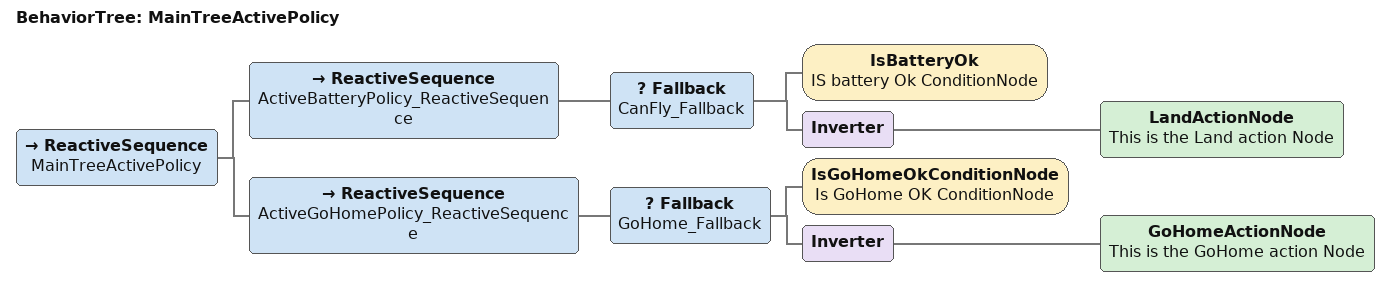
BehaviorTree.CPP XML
<?xml version="1.0" encoding="UTF-8"?>

<root main_tree_to_execute = "MainTreeActivePolicy">
    <BehaviorTree ID="MainTreeActivePolicy">
        <ReactiveSequence name="MainTreeActivePolicy">

            <ReactiveSequence name="ActiveBatteryPolicy_ReactiveSequence">
                <Fallback name="CanFly_Fallback">
                    <IsBatteryOk name="IS battery Ok ConditionNode"/>
                    <Inverter>
                        <LandActionNode name="This is the Land action Node"/>
                    </Inverter>
                </Fallback>
            </ReactiveSequence>

            <ReactiveSequence name="ActiveGoHomePolicy_ReactiveSequence">
                <Fallback name="GoHome_Fallback">
                    <IsGoHomeOkConditionNode name="Is GoHome OK ConditionNode"/>
                    <Inverter>
                        <GoHomeActionNode name="This is the GoHome action Node"/>
                    </Inverter>
                </Fallback>
            </ReactiveSequence>

        </ReactiveSequence>
    </BehaviorTree>
</root>
